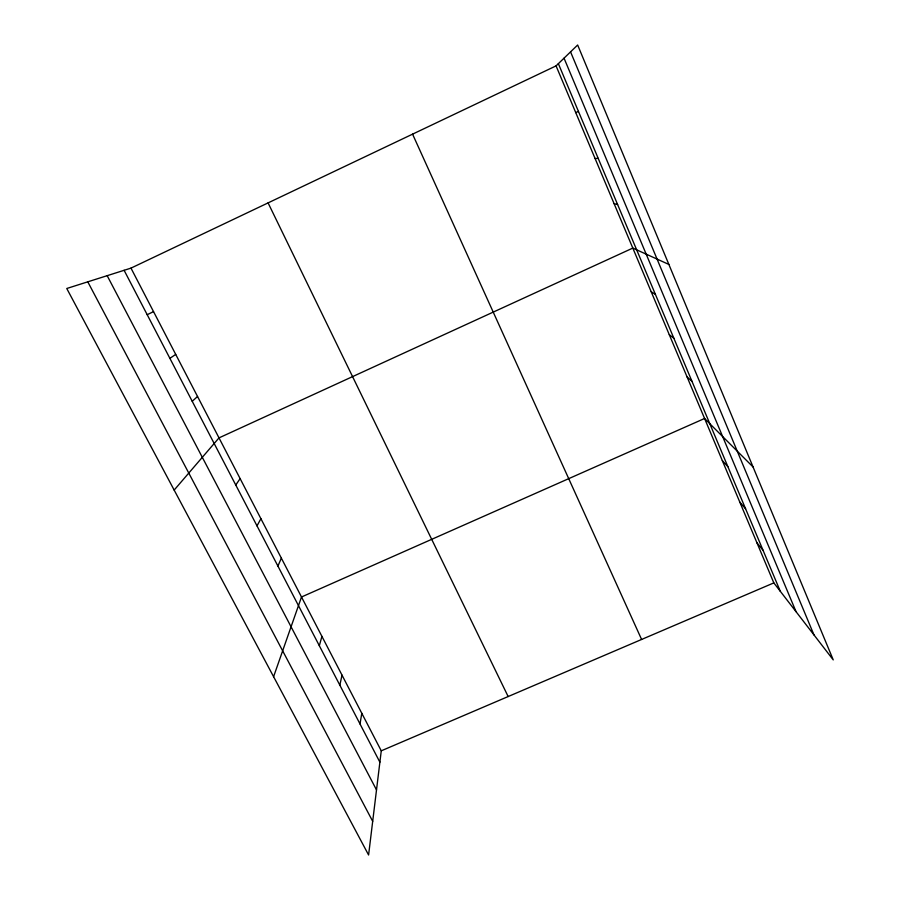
<?xml version="1.0" encoding="UTF-8"?>
<svg xmlns="http://www.w3.org/2000/svg" width="900" height="900" viewBox="0 0 900 900"><rect width="100%" height="100%" fill="white"/><g stroke="black" fill="none" stroke-linecap="round" stroke-linejoin="round"><path stroke-width="1.35" d="M130.984 268.121L381.262 750.825L368.595 855L66.758 288.495L130.984 268.121L556.065 65.88L577.654 45L833.242 659.891L773.831 582.896L556.065 65.88M360.022 723.971L361.789 713.284M339.84 685.159L342.011 675.135M319.331 645.716L321.919 636.379M273.589 676.699L301.5 596.992L704.587 418.489L753.053 466.965M277.909 566.077L281.363 558.158M257.006 525.881L260.91 518.704M235.766 485.032L240.12 478.62M174.161 490.084L219.004 437.884L632.812 248.085L668.869 264.442M192.218 401.287L197.539 396.484M169.898 358.358L175.714 354.397M147.195 314.696L153.54 311.614M575.741 112.601L578.452 111.431M381.262 750.825L773.831 582.896M595.091 158.535L598.196 158.366M614.104 203.681L617.602 204.491M651.195 291.746L655.414 294.401M669.285 334.688L673.852 338.231M687.082 376.931L691.976 381.319M722.329 460.609L727.864 466.65M739.778 502.043L745.627 508.871M756.945 542.79L763.087 550.395M87.784 281.824L372.69 821.329M107.168 275.67L376.504 789.908M124.11 270.304L379.879 762.165M268.088 202.894L508.151 696.544M412.571 134.156L641.599 639.461M564.041 58.174L796.039 611.674M558.36 63.664L780.266 591.232M570.555 51.863L813.96 634.905"/></g></svg>
